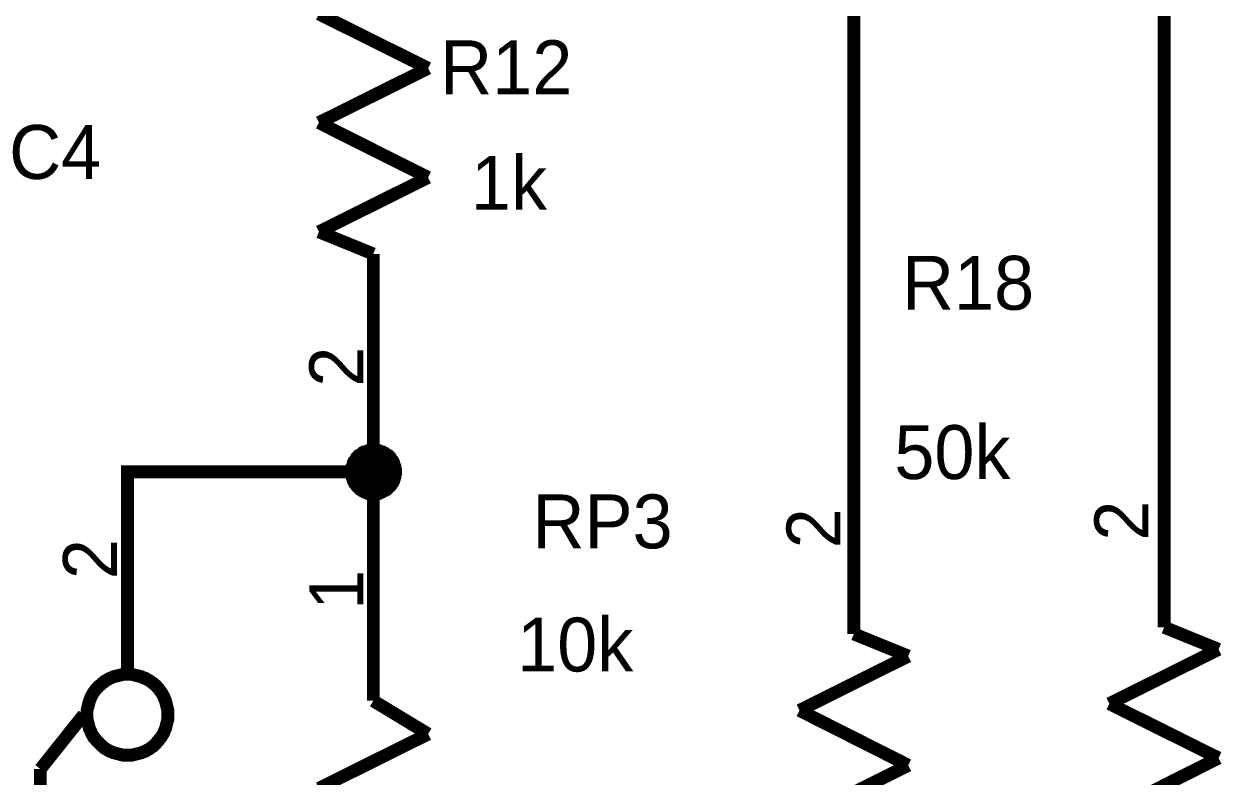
# Model space of a CAD drawing. Header units: millimetres. Extents: x 0 to 800, y 0 to 567.
# Drawn here: x 325.76 to 353.72, y 469.71 to 487.24 of the extents above; entities that cross this region are included whole.
import ezdxf

# ---------------------------------------------------------------- set-up
doc = ezdxf.new("R2010")
doc.units = ezdxf.units.MM
doc.layers.add('Sheet', color=255, linetype='Continuous')

msp = doc.modelspace()

# ---------------------------------------------------------------- linework, layer by layer
at = {"layer": 'Sheet'}
for points, const_width in [([(352.306, 478.27), (352.306, 502.248)], 0.3), ([(287.628, 499.705), (305.671, 499.705), (305.671, 499.672), (345.082, 499.672), (345.082, 499.604), (345.082, 478.113)], 0.3), ([(332.628, 487.476), (335.171, 486.21)], 0.3), ([(335.171, 486.21), (332.628, 484.944)], 0.3), ([(332.628, 484.944), (335.171, 483.668)], 0.3), ([(335.171, 483.668), (332.628, 482.402)], 0.3), ([(332.628, 482.402), (333.894, 481.887)], 0.3), ([(333.894, 481.887), (333.894, 476.814)], 0.3), ([(333.894, 481.887), (333.894, 481.125)], 0.3), ([(352.306, 473.196), (352.306, 478.27)], 0.3), ([(345.082, 473.04), (345.082, 478.113)], 0.3), ([(333.39, 476.814), (333.39, 476.836), (333.39, 476.87), (333.401, 476.892), (333.401, 476.915), (333.401, 476.937), (333.412, 476.959), (333.424, 476.993), (333.435, 477.015), (333.435, 477.038), (333.446, 477.06), (333.457, 477.071), (333.48, 477.094), (333.491, 477.116), (333.502, 477.139), (333.524, 477.15), (333.536, 477.172), (333.558, 477.183), (333.569, 477.206), (333.592, 477.217), (333.614, 477.228), (333.636, 477.251), (333.648, 477.262), (333.67, 477.273), (333.692, 477.273), (333.715, 477.284), (333.748, 477.295), (333.771, 477.307), (333.793, 477.307), (333.816, 477.307), (333.838, 477.318), (333.872, 477.318), (333.894, 477.318)], 0.3), ([(333.39, 476.814), (333.39, 476.836), (333.39, 476.87), (333.401, 476.892), (333.401, 476.915), (333.401, 476.937), (333.412, 476.959), (333.424, 476.993), (333.435, 477.015), (333.435, 477.038), (333.446, 477.06), (333.457, 477.071), (333.48, 477.094), (333.491, 477.116), (333.502, 477.139), (333.524, 477.15), (333.536, 477.172), (333.558, 477.183), (333.569, 477.206), (333.592, 477.217), (333.614, 477.228), (333.636, 477.251), (333.648, 477.262), (333.67, 477.273), (333.692, 477.273), (333.715, 477.284), (333.748, 477.295), (333.771, 477.307), (333.793, 477.307), (333.816, 477.307), (333.838, 477.318), (333.872, 477.318), (333.894, 477.318)], 0.3), ([(333.39, 476.814), (333.39, 476.836), (333.39, 476.87), (333.401, 476.892), (333.401, 476.915), (333.401, 476.937), (333.412, 476.959), (333.424, 476.993), (333.435, 477.015), (333.435, 477.038), (333.446, 477.06), (333.457, 477.071), (333.48, 477.094), (333.491, 477.116), (333.502, 477.139), (333.524, 477.15), (333.536, 477.172), (333.558, 477.183), (333.569, 477.206), (333.592, 477.217), (333.614, 477.228), (333.636, 477.251), (333.648, 477.262), (333.67, 477.273), (333.692, 477.273), (333.715, 477.284), (333.748, 477.295), (333.771, 477.307), (333.793, 477.307), (333.816, 477.307), (333.838, 477.318), (333.872, 477.318), (333.894, 477.318)], 0.3), ([(333.39, 476.814), (333.39, 476.836), (333.39, 476.87), (333.401, 476.892), (333.401, 476.915), (333.401, 476.937), (333.412, 476.959), (333.424, 476.993), (333.435, 477.015), (333.435, 477.038), (333.446, 477.06), (333.457, 477.071), (333.48, 477.094), (333.491, 477.116), (333.502, 477.139), (333.524, 477.15), (333.536, 477.172), (333.558, 477.183), (333.569, 477.206), (333.592, 477.217), (333.614, 477.228), (333.636, 477.251), (333.648, 477.262), (333.67, 477.273), (333.692, 477.273), (333.715, 477.284), (333.748, 477.295), (333.771, 477.307), (333.793, 477.307), (333.816, 477.307), (333.838, 477.318), (333.872, 477.318), (333.894, 477.318)], 0.3), ([(333.39, 476.814), (333.39, 476.836), (333.39, 476.87), (333.401, 476.892), (333.401, 476.915), (333.401, 476.937), (333.412, 476.959), (333.424, 476.993), (333.435, 477.015), (333.435, 477.038), (333.446, 477.06), (333.457, 477.071), (333.48, 477.094), (333.491, 477.116), (333.502, 477.139), (333.524, 477.15), (333.536, 477.172), (333.558, 477.183), (333.569, 477.206), (333.592, 477.217), (333.614, 477.228), (333.636, 477.251), (333.648, 477.262), (333.67, 477.273), (333.692, 477.273), (333.715, 477.284), (333.748, 477.295), (333.771, 477.307), (333.793, 477.307), (333.816, 477.307), (333.838, 477.318), (333.872, 477.318), (333.894, 477.318)], 0.3), ([(333.39, 476.814), (333.39, 476.836), (333.39, 476.87), (333.401, 476.892), (333.401, 476.915), (333.401, 476.937), (333.412, 476.959), (333.424, 476.993), (333.435, 477.015), (333.435, 477.038), (333.446, 477.06), (333.457, 477.071), (333.48, 477.094), (333.491, 477.116), (333.502, 477.139), (333.524, 477.15), (333.536, 477.172), (333.558, 477.183), (333.569, 477.206), (333.592, 477.217), (333.614, 477.228), (333.636, 477.251), (333.648, 477.262), (333.67, 477.273), (333.692, 477.273), (333.715, 477.284), (333.748, 477.295), (333.771, 477.307), (333.793, 477.307), (333.816, 477.307), (333.838, 477.318), (333.872, 477.318), (333.894, 477.318)], 0.0991), ([(333.39, 476.814), (333.39, 476.836), (333.39, 476.87), (333.401, 476.892), (333.401, 476.915), (333.401, 476.937), (333.412, 476.959), (333.424, 476.993), (333.435, 477.015), (333.435, 477.038), (333.446, 477.06), (333.457, 477.071), (333.48, 477.094), (333.491, 477.116), (333.502, 477.139), (333.524, 477.15), (333.536, 477.172), (333.558, 477.183), (333.569, 477.206), (333.592, 477.217), (333.614, 477.228), (333.636, 477.251), (333.648, 477.262), (333.67, 477.273), (333.692, 477.273), (333.715, 477.284), (333.748, 477.295), (333.771, 477.307), (333.793, 477.307), (333.816, 477.307), (333.838, 477.318), (333.872, 477.318), (333.894, 477.318)], 0.0991), ([(333.39, 476.814), (333.39, 476.836), (333.39, 476.87), (333.401, 476.892), (333.401, 476.915), (333.401, 476.937), (333.412, 476.959), (333.424, 476.993), (333.435, 477.015), (333.435, 477.038), (333.446, 477.06), (333.457, 477.071), (333.48, 477.094), (333.491, 477.116), (333.502, 477.139), (333.524, 477.15), (333.536, 477.172), (333.558, 477.183), (333.569, 477.206), (333.592, 477.217), (333.614, 477.228), (333.636, 477.251), (333.648, 477.262), (333.67, 477.273), (333.692, 477.273), (333.715, 477.284), (333.748, 477.295), (333.771, 477.307), (333.793, 477.307), (333.816, 477.307), (333.838, 477.318), (333.872, 477.318), (333.894, 477.318)], 0.0991), ([(333.39, 476.814), (333.39, 476.836), (333.39, 476.87), (333.401, 476.892), (333.401, 476.915), (333.401, 476.937), (333.412, 476.959), (333.424, 476.993), (333.435, 477.015), (333.435, 477.038), (333.446, 477.06), (333.457, 477.071), (333.48, 477.094), (333.491, 477.116), (333.502, 477.139), (333.524, 477.15), (333.536, 477.172), (333.558, 477.183), (333.569, 477.206), (333.592, 477.217), (333.614, 477.228), (333.636, 477.251), (333.648, 477.262), (333.67, 477.273), (333.692, 477.273), (333.715, 477.284), (333.748, 477.295), (333.771, 477.307), (333.793, 477.307), (333.816, 477.307), (333.838, 477.318), (333.872, 477.318), (333.894, 477.318)], 0.0991), ([(333.39, 476.814), (333.39, 476.836), (333.39, 476.87), (333.401, 476.892), (333.401, 476.915), (333.401, 476.937), (333.412, 476.959), (333.424, 476.993), (333.435, 477.015), (333.435, 477.038), (333.446, 477.06), (333.457, 477.071), (333.48, 477.094), (333.491, 477.116), (333.502, 477.139), (333.524, 477.15), (333.536, 477.172), (333.558, 477.183), (333.569, 477.206), (333.592, 477.217), (333.614, 477.228), (333.636, 477.251), (333.648, 477.262), (333.67, 477.273), (333.692, 477.273), (333.715, 477.284), (333.748, 477.295), (333.771, 477.307), (333.793, 477.307), (333.816, 477.307), (333.838, 477.318), (333.872, 477.318), (333.894, 477.318)], 0.0991), ([(333.894, 477.318), (333.894, 477.318)], 0.3), ([(333.894, 477.318), (333.916, 477.318), (333.95, 477.318), (333.972, 477.307), (333.995, 477.307), (334.028, 477.307), (334.051, 477.295), (334.073, 477.284), (334.096, 477.273), (334.118, 477.273), (334.14, 477.262), (334.163, 477.251), (334.185, 477.228), (334.208, 477.217), (334.23, 477.206), (334.241, 477.183), (334.264, 477.172), (334.275, 477.15), (334.297, 477.139), (334.308, 477.116), (334.32, 477.094), (334.331, 477.071), (334.353, 477.06), (334.364, 477.038), (334.364, 477.015), (334.375, 476.993), (334.387, 476.959), (334.398, 476.937), (334.398, 476.915), (334.398, 476.892), (334.409, 476.87), (334.409, 476.836), (334.409, 476.814)], 0.3), ([(333.894, 477.318), (333.894, 477.318)], 0.3), ([(333.894, 477.318), (333.916, 477.318), (333.95, 477.318), (333.972, 477.307), (333.995, 477.307), (334.028, 477.307), (334.051, 477.295), (334.073, 477.284), (334.096, 477.273), (334.118, 477.273), (334.14, 477.262), (334.163, 477.251), (334.185, 477.228), (334.208, 477.217), (334.23, 477.206), (334.241, 477.183), (334.264, 477.172), (334.275, 477.15), (334.297, 477.139), (334.308, 477.116), (334.32, 477.094), (334.331, 477.071), (334.353, 477.06), (334.364, 477.038), (334.364, 477.015), (334.375, 476.993), (334.387, 476.959), (334.398, 476.937), (334.398, 476.915), (334.398, 476.892), (334.409, 476.87), (334.409, 476.836), (334.409, 476.814)], 0.3), ([(333.894, 477.318), (333.894, 477.318)], 0.3), ([(333.894, 477.318), (333.916, 477.318), (333.95, 477.318), (333.972, 477.307), (333.995, 477.307), (334.028, 477.307), (334.051, 477.295), (334.073, 477.284), (334.096, 477.273), (334.118, 477.273), (334.14, 477.262), (334.163, 477.251), (334.185, 477.228), (334.208, 477.217), (334.23, 477.206), (334.241, 477.183), (334.264, 477.172), (334.275, 477.15), (334.297, 477.139), (334.308, 477.116), (334.32, 477.094), (334.331, 477.071), (334.353, 477.06), (334.364, 477.038), (334.364, 477.015), (334.375, 476.993), (334.387, 476.959), (334.398, 476.937), (334.398, 476.915), (334.398, 476.892), (334.409, 476.87), (334.409, 476.836), (334.409, 476.814)], 0.3), ([(333.894, 477.318), (333.894, 477.318)], 0.3), ([(333.894, 477.318), (333.916, 477.318), (333.95, 477.318), (333.972, 477.307), (333.995, 477.307), (334.028, 477.307), (334.051, 477.295), (334.073, 477.284), (334.096, 477.273), (334.118, 477.273), (334.14, 477.262), (334.163, 477.251), (334.185, 477.228), (334.208, 477.217), (334.23, 477.206), (334.241, 477.183), (334.264, 477.172), (334.275, 477.15), (334.297, 477.139), (334.308, 477.116), (334.32, 477.094), (334.331, 477.071), (334.353, 477.06), (334.364, 477.038), (334.364, 477.015), (334.375, 476.993), (334.387, 476.959), (334.398, 476.937), (334.398, 476.915), (334.398, 476.892), (334.409, 476.87), (334.409, 476.836), (334.409, 476.814)], 0.3), ([(333.894, 477.318), (333.894, 477.318)], 0.3), ([(333.894, 477.318), (333.916, 477.318), (333.95, 477.318), (333.972, 477.307), (333.995, 477.307), (334.028, 477.307), (334.051, 477.295), (334.073, 477.284), (334.096, 477.273), (334.118, 477.273), (334.14, 477.262), (334.163, 477.251), (334.185, 477.228), (334.208, 477.217), (334.23, 477.206), (334.241, 477.183), (334.264, 477.172), (334.275, 477.15), (334.297, 477.139), (334.308, 477.116), (334.32, 477.094), (334.331, 477.071), (334.353, 477.06), (334.364, 477.038), (334.364, 477.015), (334.375, 476.993), (334.387, 476.959), (334.398, 476.937), (334.398, 476.915), (334.398, 476.892), (334.409, 476.87), (334.409, 476.836), (334.409, 476.814)], 0.3), ([(333.894, 477.318), (333.894, 477.318)], 0.0991), ([(333.894, 477.318), (333.916, 477.318), (333.95, 477.318), (333.972, 477.307), (333.995, 477.307), (334.028, 477.307), (334.051, 477.295), (334.073, 477.284), (334.096, 477.273), (334.118, 477.273), (334.14, 477.262), (334.163, 477.251), (334.185, 477.228), (334.208, 477.217), (334.23, 477.206), (334.241, 477.183), (334.264, 477.172), (334.275, 477.15), (334.297, 477.139), (334.308, 477.116), (334.32, 477.094), (334.331, 477.071), (334.353, 477.06), (334.364, 477.038), (334.364, 477.015), (334.375, 476.993), (334.387, 476.959), (334.398, 476.937), (334.398, 476.915), (334.398, 476.892), (334.409, 476.87), (334.409, 476.836), (334.409, 476.814)], 0.0991), ([(333.894, 477.318), (333.894, 477.318)], 0.0991), ([(333.894, 477.318), (333.916, 477.318), (333.95, 477.318), (333.972, 477.307), (333.995, 477.307), (334.028, 477.307), (334.051, 477.295), (334.073, 477.284), (334.096, 477.273), (334.118, 477.273), (334.14, 477.262), (334.163, 477.251), (334.185, 477.228), (334.208, 477.217), (334.23, 477.206), (334.241, 477.183), (334.264, 477.172), (334.275, 477.15), (334.297, 477.139), (334.308, 477.116), (334.32, 477.094), (334.331, 477.071), (334.353, 477.06), (334.364, 477.038), (334.364, 477.015), (334.375, 476.993), (334.387, 476.959), (334.398, 476.937), (334.398, 476.915), (334.398, 476.892), (334.409, 476.87), (334.409, 476.836), (334.409, 476.814)], 0.0991), ([(333.894, 477.318), (333.894, 477.318)], 0.0991), ([(333.894, 477.318), (333.916, 477.318), (333.95, 477.318), (333.972, 477.307), (333.995, 477.307), (334.028, 477.307), (334.051, 477.295), (334.073, 477.284), (334.096, 477.273), (334.118, 477.273), (334.14, 477.262), (334.163, 477.251), (334.185, 477.228), (334.208, 477.217), (334.23, 477.206), (334.241, 477.183), (334.264, 477.172), (334.275, 477.15), (334.297, 477.139), (334.308, 477.116), (334.32, 477.094), (334.331, 477.071), (334.353, 477.06), (334.364, 477.038), (334.364, 477.015), (334.375, 476.993), (334.387, 476.959), (334.398, 476.937), (334.398, 476.915), (334.398, 476.892), (334.409, 476.87), (334.409, 476.836), (334.409, 476.814)], 0.0991), ([(333.894, 477.318), (333.894, 477.318)], 0.0991), ([(333.894, 477.318), (333.916, 477.318), (333.95, 477.318), (333.972, 477.307), (333.995, 477.307), (334.028, 477.307), (334.051, 477.295), (334.073, 477.284), (334.096, 477.273), (334.118, 477.273), (334.14, 477.262), (334.163, 477.251), (334.185, 477.228), (334.208, 477.217), (334.23, 477.206), (334.241, 477.183), (334.264, 477.172), (334.275, 477.15), (334.297, 477.139), (334.308, 477.116), (334.32, 477.094), (334.331, 477.071), (334.353, 477.06), (334.364, 477.038), (334.364, 477.015), (334.375, 476.993), (334.387, 476.959), (334.398, 476.937), (334.398, 476.915), (334.398, 476.892), (334.409, 476.87), (334.409, 476.836), (334.409, 476.814)], 0.0991), ([(333.894, 477.318), (333.894, 477.318)], 0.0991), ([(333.894, 477.318), (333.916, 477.318), (333.95, 477.318), (333.972, 477.307), (333.995, 477.307), (334.028, 477.307), (334.051, 477.295), (334.073, 477.284), (334.096, 477.273), (334.118, 477.273), (334.14, 477.262), (334.163, 477.251), (334.185, 477.228), (334.208, 477.217), (334.23, 477.206), (334.241, 477.183), (334.264, 477.172), (334.275, 477.15), (334.297, 477.139), (334.308, 477.116), (334.32, 477.094), (334.331, 477.071), (334.353, 477.06), (334.364, 477.038), (334.364, 477.015), (334.375, 476.993), (334.387, 476.959), (334.398, 476.937), (334.398, 476.915), (334.398, 476.892), (334.409, 476.87), (334.409, 476.836), (334.409, 476.814)], 0.0991), ([(328.171, 474.719), (328.171, 476.814), (333.894, 476.814), (333.894, 476.556)], 0.3), ([(333.894, 476.299), (333.872, 476.299), (333.838, 476.299), (333.816, 476.31), (333.793, 476.31), (333.771, 476.31), (333.748, 476.321), (333.715, 476.332), (333.692, 476.343), (333.67, 476.355), (333.648, 476.366), (333.636, 476.377), (333.614, 476.388), (333.592, 476.399), (333.569, 476.422), (333.558, 476.433), (333.536, 476.455), (333.524, 476.467), (333.502, 476.489), (333.491, 476.511), (333.48, 476.523), (333.457, 476.545), (333.446, 476.567), (333.435, 476.59), (333.435, 476.612), (333.424, 476.635), (333.412, 476.657), (333.401, 476.691), (333.401, 476.713), (333.401, 476.735), (333.39, 476.758), (333.39, 476.791), (333.39, 476.814)], 0.3), ([(333.39, 476.814), (333.39, 476.814)], 0.3), ([(333.894, 476.299), (333.872, 476.299), (333.838, 476.299), (333.816, 476.31), (333.793, 476.31), (333.771, 476.31), (333.748, 476.321), (333.715, 476.332), (333.692, 476.343), (333.67, 476.355), (333.648, 476.366), (333.636, 476.377), (333.614, 476.388), (333.592, 476.399), (333.569, 476.422), (333.558, 476.433), (333.536, 476.455), (333.524, 476.467), (333.502, 476.489), (333.491, 476.511), (333.48, 476.523), (333.457, 476.545), (333.446, 476.567), (333.435, 476.59), (333.435, 476.612), (333.424, 476.635), (333.412, 476.657), (333.401, 476.691), (333.401, 476.713), (333.401, 476.735), (333.39, 476.758), (333.39, 476.791), (333.39, 476.814)], 0.3), ([(333.39, 476.814), (333.39, 476.814)], 0.3), ([(333.894, 476.299), (333.872, 476.299), (333.838, 476.299), (333.816, 476.31), (333.793, 476.31), (333.771, 476.31), (333.748, 476.321), (333.715, 476.332), (333.692, 476.343), (333.67, 476.355), (333.648, 476.366), (333.636, 476.377), (333.614, 476.388), (333.592, 476.399), (333.569, 476.422), (333.558, 476.433), (333.536, 476.455), (333.524, 476.467), (333.502, 476.489), (333.491, 476.511), (333.48, 476.523), (333.457, 476.545), (333.446, 476.567), (333.435, 476.59), (333.435, 476.612), (333.424, 476.635), (333.412, 476.657), (333.401, 476.691), (333.401, 476.713), (333.401, 476.735), (333.39, 476.758), (333.39, 476.791), (333.39, 476.814)], 0.3), ([(333.39, 476.814), (333.39, 476.814)], 0.3), ([(333.894, 476.299), (333.872, 476.299), (333.838, 476.299), (333.816, 476.31), (333.793, 476.31), (333.771, 476.31), (333.748, 476.321), (333.715, 476.332), (333.692, 476.343), (333.67, 476.355), (333.648, 476.366), (333.636, 476.377), (333.614, 476.388), (333.592, 476.399), (333.569, 476.422), (333.558, 476.433), (333.536, 476.455), (333.524, 476.467), (333.502, 476.489), (333.491, 476.511), (333.48, 476.523), (333.457, 476.545), (333.446, 476.567), (333.435, 476.59), (333.435, 476.612), (333.424, 476.635), (333.412, 476.657), (333.401, 476.691), (333.401, 476.713), (333.401, 476.735), (333.39, 476.758), (333.39, 476.791), (333.39, 476.814)], 0.3), ([(333.39, 476.814), (333.39, 476.814)], 0.3), ([(333.894, 476.299), (333.872, 476.299), (333.838, 476.299), (333.816, 476.31), (333.793, 476.31), (333.771, 476.31), (333.748, 476.321), (333.715, 476.332), (333.692, 476.343), (333.67, 476.355), (333.648, 476.366), (333.636, 476.377), (333.614, 476.388), (333.592, 476.399), (333.569, 476.422), (333.558, 476.433), (333.536, 476.455), (333.524, 476.467), (333.502, 476.489), (333.491, 476.511), (333.48, 476.523), (333.457, 476.545), (333.446, 476.567), (333.435, 476.59), (333.435, 476.612), (333.424, 476.635), (333.412, 476.657), (333.401, 476.691), (333.401, 476.713), (333.401, 476.735), (333.39, 476.758), (333.39, 476.791), (333.39, 476.814)], 0.3), ([(333.39, 476.814), (333.39, 476.814)], 0.3), ([(333.894, 476.299), (333.872, 476.299), (333.838, 476.299), (333.816, 476.31), (333.793, 476.31), (333.771, 476.31), (333.748, 476.321), (333.715, 476.332), (333.692, 476.343), (333.67, 476.355), (333.648, 476.366), (333.636, 476.377), (333.614, 476.388), (333.592, 476.399), (333.569, 476.422), (333.558, 476.433), (333.536, 476.455), (333.524, 476.467), (333.502, 476.489), (333.491, 476.511), (333.48, 476.523), (333.457, 476.545), (333.446, 476.567), (333.435, 476.59), (333.435, 476.612), (333.424, 476.635), (333.412, 476.657), (333.401, 476.691), (333.401, 476.713), (333.401, 476.735), (333.39, 476.758), (333.39, 476.791), (333.39, 476.814)], 0.0991), ([(333.39, 476.814), (333.39, 476.814)], 0.0991), ([(333.894, 476.299), (333.872, 476.299), (333.838, 476.299), (333.816, 476.31), (333.793, 476.31), (333.771, 476.31), (333.748, 476.321), (333.715, 476.332), (333.692, 476.343), (333.67, 476.355), (333.648, 476.366), (333.636, 476.377), (333.614, 476.388), (333.592, 476.399), (333.569, 476.422), (333.558, 476.433), (333.536, 476.455), (333.524, 476.467), (333.502, 476.489), (333.491, 476.511), (333.48, 476.523), (333.457, 476.545), (333.446, 476.567), (333.435, 476.59), (333.435, 476.612), (333.424, 476.635), (333.412, 476.657), (333.401, 476.691), (333.401, 476.713), (333.401, 476.735), (333.39, 476.758), (333.39, 476.791), (333.39, 476.814)], 0.0991), ([(333.39, 476.814), (333.39, 476.814)], 0.0991), ([(333.894, 476.299), (333.872, 476.299), (333.838, 476.299), (333.816, 476.31), (333.793, 476.31), (333.771, 476.31), (333.748, 476.321), (333.715, 476.332), (333.692, 476.343), (333.67, 476.355), (333.648, 476.366), (333.636, 476.377), (333.614, 476.388), (333.592, 476.399), (333.569, 476.422), (333.558, 476.433), (333.536, 476.455), (333.524, 476.467), (333.502, 476.489), (333.491, 476.511), (333.48, 476.523), (333.457, 476.545), (333.446, 476.567), (333.435, 476.59), (333.435, 476.612), (333.424, 476.635), (333.412, 476.657), (333.401, 476.691), (333.401, 476.713), (333.401, 476.735), (333.39, 476.758), (333.39, 476.791), (333.39, 476.814)], 0.0991), ([(333.39, 476.814), (333.39, 476.814)], 0.0991), ([(333.894, 476.299), (333.872, 476.299), (333.838, 476.299), (333.816, 476.31), (333.793, 476.31), (333.771, 476.31), (333.748, 476.321), (333.715, 476.332), (333.692, 476.343), (333.67, 476.355), (333.648, 476.366), (333.636, 476.377), (333.614, 476.388), (333.592, 476.399), (333.569, 476.422), (333.558, 476.433), (333.536, 476.455), (333.524, 476.467), (333.502, 476.489), (333.491, 476.511), (333.48, 476.523), (333.457, 476.545), (333.446, 476.567), (333.435, 476.59), (333.435, 476.612), (333.424, 476.635), (333.412, 476.657), (333.401, 476.691), (333.401, 476.713), (333.401, 476.735), (333.39, 476.758), (333.39, 476.791), (333.39, 476.814)], 0.0991), ([(333.39, 476.814), (333.39, 476.814)], 0.0991), ([(333.894, 476.299), (333.872, 476.299), (333.838, 476.299), (333.816, 476.31), (333.793, 476.31), (333.771, 476.31), (333.748, 476.321), (333.715, 476.332), (333.692, 476.343), (333.67, 476.355), (333.648, 476.366), (333.636, 476.377), (333.614, 476.388), (333.592, 476.399), (333.569, 476.422), (333.558, 476.433), (333.536, 476.455), (333.524, 476.467), (333.502, 476.489), (333.491, 476.511), (333.48, 476.523), (333.457, 476.545), (333.446, 476.567), (333.435, 476.59), (333.435, 476.612), (333.424, 476.635), (333.412, 476.657), (333.401, 476.691), (333.401, 476.713), (333.401, 476.735), (333.39, 476.758), (333.39, 476.791), (333.39, 476.814)], 0.0991), ([(333.39, 476.814), (333.39, 476.814)], 0.0991), ([(334.409, 476.814), (334.409, 476.791), (334.409, 476.758), (334.398, 476.735), (334.398, 476.713), (334.398, 476.691), (334.387, 476.657), (334.375, 476.635), (334.364, 476.612), (334.364, 476.59), (334.353, 476.567), (334.331, 476.545), (334.32, 476.523), (334.308, 476.511), (334.297, 476.489), (334.275, 476.467), (334.264, 476.455), (334.241, 476.433), (334.23, 476.422), (334.208, 476.399), (334.185, 476.388), (334.163, 476.377), (334.14, 476.366), (334.118, 476.355), (334.096, 476.343), (334.073, 476.332), (334.051, 476.321), (334.028, 476.31), (333.995, 476.31), (333.972, 476.31), (333.95, 476.299), (333.916, 476.299), (333.894, 476.299)], 0.3), ([(334.409, 476.814), (334.409, 476.791), (334.409, 476.758), (334.398, 476.735), (334.398, 476.713), (334.398, 476.691), (334.387, 476.657), (334.375, 476.635), (334.364, 476.612), (334.364, 476.59), (334.353, 476.567), (334.331, 476.545), (334.32, 476.523), (334.308, 476.511), (334.297, 476.489), (334.275, 476.467), (334.264, 476.455), (334.241, 476.433), (334.23, 476.422), (334.208, 476.399), (334.185, 476.388), (334.163, 476.377), (334.14, 476.366), (334.118, 476.355), (334.096, 476.343), (334.073, 476.332), (334.051, 476.321), (334.028, 476.31), (333.995, 476.31), (333.972, 476.31), (333.95, 476.299), (333.916, 476.299), (333.894, 476.299)], 0.3), ([(334.409, 476.814), (334.409, 476.791), (334.409, 476.758), (334.398, 476.735), (334.398, 476.713), (334.398, 476.691), (334.387, 476.657), (334.375, 476.635), (334.364, 476.612), (334.364, 476.59), (334.353, 476.567), (334.331, 476.545), (334.32, 476.523), (334.308, 476.511), (334.297, 476.489), (334.275, 476.467), (334.264, 476.455), (334.241, 476.433), (334.23, 476.422), (334.208, 476.399), (334.185, 476.388), (334.163, 476.377), (334.14, 476.366), (334.118, 476.355), (334.096, 476.343), (334.073, 476.332), (334.051, 476.321), (334.028, 476.31), (333.995, 476.31), (333.972, 476.31), (333.95, 476.299), (333.916, 476.299), (333.894, 476.299)], 0.3), ([(334.409, 476.814), (334.409, 476.791), (334.409, 476.758), (334.398, 476.735), (334.398, 476.713), (334.398, 476.691), (334.387, 476.657), (334.375, 476.635), (334.364, 476.612), (334.364, 476.59), (334.353, 476.567), (334.331, 476.545), (334.32, 476.523), (334.308, 476.511), (334.297, 476.489), (334.275, 476.467), (334.264, 476.455), (334.241, 476.433), (334.23, 476.422), (334.208, 476.399), (334.185, 476.388), (334.163, 476.377), (334.14, 476.366), (334.118, 476.355), (334.096, 476.343), (334.073, 476.332), (334.051, 476.321), (334.028, 476.31), (333.995, 476.31), (333.972, 476.31), (333.95, 476.299), (333.916, 476.299), (333.894, 476.299)], 0.3), ([(334.409, 476.814), (334.409, 476.791), (334.409, 476.758), (334.398, 476.735), (334.398, 476.713), (334.398, 476.691), (334.387, 476.657), (334.375, 476.635), (334.364, 476.612), (334.364, 476.59), (334.353, 476.567), (334.331, 476.545), (334.32, 476.523), (334.308, 476.511), (334.297, 476.489), (334.275, 476.467), (334.264, 476.455), (334.241, 476.433), (334.23, 476.422), (334.208, 476.399), (334.185, 476.388), (334.163, 476.377), (334.14, 476.366), (334.118, 476.355), (334.096, 476.343), (334.073, 476.332), (334.051, 476.321), (334.028, 476.31), (333.995, 476.31), (333.972, 476.31), (333.95, 476.299), (333.916, 476.299), (333.894, 476.299)], 0.3), ([(333.894, 471.483), (333.894, 476.556)], 0.3), ([(334.409, 476.814), (334.409, 476.791), (334.409, 476.758), (334.398, 476.735), (334.398, 476.713), (334.398, 476.691), (334.387, 476.657), (334.375, 476.635), (334.364, 476.612), (334.364, 476.59), (334.353, 476.567), (334.331, 476.545), (334.32, 476.523), (334.308, 476.511), (334.297, 476.489), (334.275, 476.467), (334.264, 476.455), (334.241, 476.433), (334.23, 476.422), (334.208, 476.399), (334.185, 476.388), (334.163, 476.377), (334.14, 476.366), (334.118, 476.355), (334.096, 476.343), (334.073, 476.332), (334.051, 476.321), (334.028, 476.31), (333.995, 476.31), (333.972, 476.31), (333.95, 476.299), (333.916, 476.299), (333.894, 476.299)], 0.0991), ([(334.409, 476.814), (334.409, 476.791), (334.409, 476.758), (334.398, 476.735), (334.398, 476.713), (334.398, 476.691), (334.387, 476.657), (334.375, 476.635), (334.364, 476.612), (334.364, 476.59), (334.353, 476.567), (334.331, 476.545), (334.32, 476.523), (334.308, 476.511), (334.297, 476.489), (334.275, 476.467), (334.264, 476.455), (334.241, 476.433), (334.23, 476.422), (334.208, 476.399), (334.185, 476.388), (334.163, 476.377), (334.14, 476.366), (334.118, 476.355), (334.096, 476.343), (334.073, 476.332), (334.051, 476.321), (334.028, 476.31), (333.995, 476.31), (333.972, 476.31), (333.95, 476.299), (333.916, 476.299), (333.894, 476.299)], 0.0991), ([(334.409, 476.814), (334.409, 476.791), (334.409, 476.758), (334.398, 476.735), (334.398, 476.713), (334.398, 476.691), (334.387, 476.657), (334.375, 476.635), (334.364, 476.612), (334.364, 476.59), (334.353, 476.567), (334.331, 476.545), (334.32, 476.523), (334.308, 476.511), (334.297, 476.489), (334.275, 476.467), (334.264, 476.455), (334.241, 476.433), (334.23, 476.422), (334.208, 476.399), (334.185, 476.388), (334.163, 476.377), (334.14, 476.366), (334.118, 476.355), (334.096, 476.343), (334.073, 476.332), (334.051, 476.321), (334.028, 476.31), (333.995, 476.31), (333.972, 476.31), (333.95, 476.299), (333.916, 476.299), (333.894, 476.299)], 0.0991), ([(334.409, 476.814), (334.409, 476.791), (334.409, 476.758), (334.398, 476.735), (334.398, 476.713), (334.398, 476.691), (334.387, 476.657), (334.375, 476.635), (334.364, 476.612), (334.364, 476.59), (334.353, 476.567), (334.331, 476.545), (334.32, 476.523), (334.308, 476.511), (334.297, 476.489), (334.275, 476.467), (334.264, 476.455), (334.241, 476.433), (334.23, 476.422), (334.208, 476.399), (334.185, 476.388), (334.163, 476.377), (334.14, 476.366), (334.118, 476.355), (334.096, 476.343), (334.073, 476.332), (334.051, 476.321), (334.028, 476.31), (333.995, 476.31), (333.972, 476.31), (333.95, 476.299), (333.916, 476.299), (333.894, 476.299)], 0.0991), ([(334.409, 476.814), (334.409, 476.791), (334.409, 476.758), (334.398, 476.735), (334.398, 476.713), (334.398, 476.691), (334.387, 476.657), (334.375, 476.635), (334.364, 476.612), (334.364, 476.59), (334.353, 476.567), (334.331, 476.545), (334.32, 476.523), (334.308, 476.511), (334.297, 476.489), (334.275, 476.467), (334.264, 476.455), (334.241, 476.433), (334.23, 476.422), (334.208, 476.399), (334.185, 476.388), (334.163, 476.377), (334.14, 476.366), (334.118, 476.355), (334.096, 476.343), (334.073, 476.332), (334.051, 476.321), (334.028, 476.31), (333.995, 476.31), (333.972, 476.31), (333.95, 476.299), (333.916, 476.299), (333.894, 476.299)], 0.0991), ([(334.409, 476.814), (334.409, 476.814), (334.409, 476.814), (334.409, 476.814), (334.409, 476.814), (334.409, 476.814), (334.409, 476.814), (334.409, 476.814), (334.409, 476.814), (334.409, 476.814), (334.409, 476.814), (334.409, 476.814), (334.409, 476.814), (334.409, 476.814), (334.409, 476.814), (334.409, 476.814), (334.409, 476.814), (334.409, 476.814), (334.409, 476.814), (334.409, 476.814), (334.409, 476.814), (334.409, 476.814), (334.409, 476.814), (334.409, 476.814), (334.409, 476.814), (334.409, 476.814), (334.409, 476.814), (334.409, 476.814), (334.409, 476.814), (334.409, 476.814), (334.409, 476.814), (334.409, 476.814), (334.409, 476.814)], 0.3), ([(334.409, 476.814), (334.409, 476.814)], 0.3), ([(334.409, 476.814), (334.409, 476.814), (334.409, 476.814), (334.409, 476.814), (334.409, 476.814), (334.409, 476.814), (334.409, 476.814), (334.409, 476.814), (334.409, 476.814), (334.409, 476.814), (334.409, 476.814), (334.409, 476.814), (334.409, 476.814), (334.409, 476.814), (334.409, 476.814), (334.409, 476.814), (334.409, 476.814), (334.409, 476.814), (334.409, 476.814), (334.409, 476.814), (334.409, 476.814), (334.409, 476.814), (334.409, 476.814), (334.409, 476.814), (334.409, 476.814), (334.409, 476.814), (334.409, 476.814), (334.409, 476.814), (334.409, 476.814), (334.409, 476.814), (334.409, 476.814), (334.409, 476.814), (334.409, 476.814)], 0.3), ([(334.409, 476.814), (334.409, 476.814)], 0.3), ([(334.409, 476.814), (334.409, 476.814), (334.409, 476.814), (334.409, 476.814), (334.409, 476.814), (334.409, 476.814), (334.409, 476.814), (334.409, 476.814), (334.409, 476.814), (334.409, 476.814), (334.409, 476.814), (334.409, 476.814), (334.409, 476.814), (334.409, 476.814), (334.409, 476.814), (334.409, 476.814), (334.409, 476.814), (334.409, 476.814), (334.409, 476.814), (334.409, 476.814), (334.409, 476.814), (334.409, 476.814), (334.409, 476.814), (334.409, 476.814), (334.409, 476.814), (334.409, 476.814), (334.409, 476.814), (334.409, 476.814), (334.409, 476.814), (334.409, 476.814), (334.409, 476.814), (334.409, 476.814), (334.409, 476.814)], 0.3), ([(334.409, 476.814), (334.409, 476.814)], 0.3), ([(334.409, 476.814), (334.409, 476.814), (334.409, 476.814), (334.409, 476.814), (334.409, 476.814), (334.409, 476.814), (334.409, 476.814), (334.409, 476.814), (334.409, 476.814), (334.409, 476.814), (334.409, 476.814), (334.409, 476.814), (334.409, 476.814), (334.409, 476.814), (334.409, 476.814), (334.409, 476.814), (334.409, 476.814), (334.409, 476.814), (334.409, 476.814), (334.409, 476.814), (334.409, 476.814), (334.409, 476.814), (334.409, 476.814), (334.409, 476.814), (334.409, 476.814), (334.409, 476.814), (334.409, 476.814), (334.409, 476.814), (334.409, 476.814), (334.409, 476.814), (334.409, 476.814), (334.409, 476.814), (334.409, 476.814)], 0.3), ([(334.409, 476.814), (334.409, 476.814)], 0.3), ([(334.409, 476.814), (334.409, 476.814), (334.409, 476.814), (334.409, 476.814), (334.409, 476.814), (334.409, 476.814), (334.409, 476.814), (334.409, 476.814), (334.409, 476.814), (334.409, 476.814), (334.409, 476.814), (334.409, 476.814), (334.409, 476.814), (334.409, 476.814), (334.409, 476.814), (334.409, 476.814), (334.409, 476.814), (334.409, 476.814), (334.409, 476.814), (334.409, 476.814), (334.409, 476.814), (334.409, 476.814), (334.409, 476.814), (334.409, 476.814), (334.409, 476.814), (334.409, 476.814), (334.409, 476.814), (334.409, 476.814), (334.409, 476.814), (334.409, 476.814), (334.409, 476.814), (334.409, 476.814), (334.409, 476.814)], 0.3), ([(334.409, 476.814), (334.409, 476.814)], 0.3), ([(334.409, 476.814), (334.409, 476.814), (334.409, 476.814), (334.409, 476.814), (334.409, 476.814), (334.409, 476.814), (334.409, 476.814), (334.409, 476.814), (334.409, 476.814), (334.409, 476.814), (334.409, 476.814), (334.409, 476.814), (334.409, 476.814), (334.409, 476.814), (334.409, 476.814), (334.409, 476.814), (334.409, 476.814), (334.409, 476.814), (334.409, 476.814), (334.409, 476.814), (334.409, 476.814), (334.409, 476.814), (334.409, 476.814), (334.409, 476.814), (334.409, 476.814), (334.409, 476.814), (334.409, 476.814), (334.409, 476.814), (334.409, 476.814), (334.409, 476.814), (334.409, 476.814), (334.409, 476.814), (334.409, 476.814)], 0.0991), ([(334.409, 476.814), (334.409, 476.814)], 0.0991), ([(334.409, 476.814), (334.409, 476.814), (334.409, 476.814), (334.409, 476.814), (334.409, 476.814), (334.409, 476.814), (334.409, 476.814), (334.409, 476.814), (334.409, 476.814), (334.409, 476.814), (334.409, 476.814), (334.409, 476.814), (334.409, 476.814), (334.409, 476.814), (334.409, 476.814), (334.409, 476.814), (334.409, 476.814), (334.409, 476.814), (334.409, 476.814), (334.409, 476.814), (334.409, 476.814), (334.409, 476.814), (334.409, 476.814), (334.409, 476.814), (334.409, 476.814), (334.409, 476.814), (334.409, 476.814), (334.409, 476.814), (334.409, 476.814), (334.409, 476.814), (334.409, 476.814), (334.409, 476.814), (334.409, 476.814)], 0.0991), ([(334.409, 476.814), (334.409, 476.814)], 0.0991), ([(334.409, 476.814), (334.409, 476.814), (334.409, 476.814), (334.409, 476.814), (334.409, 476.814), (334.409, 476.814), (334.409, 476.814), (334.409, 476.814), (334.409, 476.814), (334.409, 476.814), (334.409, 476.814), (334.409, 476.814), (334.409, 476.814), (334.409, 476.814), (334.409, 476.814), (334.409, 476.814), (334.409, 476.814), (334.409, 476.814), (334.409, 476.814), (334.409, 476.814), (334.409, 476.814), (334.409, 476.814), (334.409, 476.814), (334.409, 476.814), (334.409, 476.814), (334.409, 476.814), (334.409, 476.814), (334.409, 476.814), (334.409, 476.814), (334.409, 476.814), (334.409, 476.814), (334.409, 476.814), (334.409, 476.814)], 0.0991), ([(334.409, 476.814), (334.409, 476.814)], 0.0991), ([(334.409, 476.814), (334.409, 476.814), (334.409, 476.814), (334.409, 476.814), (334.409, 476.814), (334.409, 476.814), (334.409, 476.814), (334.409, 476.814), (334.409, 476.814), (334.409, 476.814), (334.409, 476.814), (334.409, 476.814), (334.409, 476.814), (334.409, 476.814), (334.409, 476.814), (334.409, 476.814), (334.409, 476.814), (334.409, 476.814), (334.409, 476.814), (334.409, 476.814), (334.409, 476.814), (334.409, 476.814), (334.409, 476.814), (334.409, 476.814), (334.409, 476.814), (334.409, 476.814), (334.409, 476.814), (334.409, 476.814), (334.409, 476.814), (334.409, 476.814), (334.409, 476.814), (334.409, 476.814), (334.409, 476.814)], 0.0991), ([(334.409, 476.814), (334.409, 476.814)], 0.0991), ([(334.409, 476.814), (334.409, 476.814), (334.409, 476.814), (334.409, 476.814), (334.409, 476.814), (334.409, 476.814), (334.409, 476.814), (334.409, 476.814), (334.409, 476.814), (334.409, 476.814), (334.409, 476.814), (334.409, 476.814), (334.409, 476.814), (334.409, 476.814), (334.409, 476.814), (334.409, 476.814), (334.409, 476.814), (334.409, 476.814), (334.409, 476.814), (334.409, 476.814), (334.409, 476.814), (334.409, 476.814), (334.409, 476.814), (334.409, 476.814), (334.409, 476.814), (334.409, 476.814), (334.409, 476.814), (334.409, 476.814), (334.409, 476.814), (334.409, 476.814), (334.409, 476.814), (334.409, 476.814), (334.409, 476.814)], 0.0991), ([(334.409, 476.814), (334.409, 476.814)], 0.0991), ([(328.171, 472.222), (328.171, 474.719)], 0.3), ([(345.082, 473.04), (345.082, 473.801)], 0.3), ([(352.306, 473.196), (352.306, 473.958)], 0.3), ([(353.572, 472.681), (352.306, 473.196)], 0.3), ([(346.348, 472.524), (345.082, 473.04)], 0.3), ([(351.029, 471.416), (353.572, 472.681)], 0.3), ([(343.817, 471.259), (346.348, 472.524)], 0.3), ([(327.23, 471.158), (327.23, 471.203), (327.23, 471.259), (327.241, 471.304), (327.253, 471.348), (327.264, 471.393), (327.275, 471.438), (327.286, 471.483), (327.309, 471.528), (327.32, 471.572), (327.342, 471.606), (327.365, 471.651), (327.387, 471.684), (327.421, 471.729), (327.443, 471.763), (327.477, 471.796), (327.51, 471.83), (327.544, 471.852), (327.577, 471.886), (327.611, 471.908), (327.645, 471.942), (327.689, 471.964), (327.723, 471.987), (327.768, 472.009), (327.801, 472.02), (327.846, 472.043), (327.891, 472.054), (327.936, 472.065), (327.981, 472.076), (328.025, 472.088), (328.07, 472.099), (328.126, 472.099), (328.171, 472.099)], 0.3), ([(328.171, 472.099), (328.126, 472.099), (328.07, 472.099), (328.025, 472.088), (327.981, 472.076), (327.936, 472.065), (327.891, 472.054), (327.846, 472.043), (327.801, 472.02), (327.768, 472.009), (327.723, 471.987), (327.689, 471.964), (327.645, 471.942), (327.611, 471.908), (327.577, 471.886), (327.544, 471.852), (327.51, 471.83), (327.477, 471.796), (327.443, 471.763), (327.421, 471.729), (327.387, 471.684), (327.365, 471.651), (327.342, 471.606), (327.32, 471.572), (327.309, 471.528), (327.286, 471.483), (327.275, 471.438), (327.264, 471.393), (327.253, 471.348), (327.241, 471.304), (327.23, 471.259), (327.23, 471.203), (327.23, 471.158)], 0.3), ([(328.171, 472.099), (328.216, 472.099), (328.272, 472.099), (328.317, 472.088), (328.361, 472.076), (328.406, 472.065), (328.451, 472.054), (328.496, 472.043), (328.541, 472.02), (328.585, 472.009), (328.619, 471.987), (328.664, 471.964), (328.697, 471.942), (328.742, 471.908), (328.776, 471.886), (328.809, 471.852), (328.843, 471.83), (328.865, 471.796), (328.899, 471.763), (328.921, 471.729), (328.955, 471.684), (328.977, 471.651), (329, 471.606), (329.022, 471.572), (329.033, 471.528), (329.056, 471.483), (329.067, 471.438), (329.078, 471.393), (329.089, 471.348), (329.1, 471.304), (329.112, 471.259), (329.112, 471.203), (329.112, 471.158)], 0.3), ([(329.112, 471.158), (329.112, 471.203), (329.112, 471.259), (329.1, 471.304), (329.089, 471.348), (329.078, 471.393), (329.067, 471.438), (329.056, 471.483), (329.033, 471.528), (329.022, 471.572), (329, 471.606), (328.977, 471.651), (328.955, 471.684), (328.921, 471.729), (328.899, 471.763), (328.865, 471.796), (328.843, 471.83), (328.809, 471.852), (328.776, 471.886), (328.742, 471.908), (328.697, 471.942), (328.664, 471.964), (328.619, 471.987), (328.585, 472.009), (328.541, 472.02), (328.496, 472.043), (328.451, 472.054), (328.406, 472.065), (328.361, 472.076), (328.317, 472.088), (328.272, 472.099), (328.216, 472.099), (328.171, 472.099)], 0.3), ([(333.894, 471.483), (335.171, 470.71)], 0.3), ([(346.348, 469.982), (343.817, 471.259)], 0.3), ([(353.572, 470.15), (351.029, 471.416)], 0.3), ([(326.144, 469.893), (327.152, 471.158)], 0.3), ([(328.171, 470.217), (328.126, 470.217), (328.07, 470.217), (328.025, 470.228), (327.981, 470.24), (327.936, 470.251), (327.891, 470.262), (327.846, 470.273), (327.801, 470.296), (327.768, 470.307), (327.723, 470.329), (327.689, 470.352), (327.645, 470.374), (327.611, 470.408), (327.577, 470.43), (327.544, 470.464), (327.51, 470.497), (327.477, 470.531), (327.443, 470.564), (327.421, 470.598), (327.387, 470.632), (327.365, 470.676), (327.342, 470.71), (327.32, 470.755), (327.309, 470.788), (327.286, 470.833), (327.275, 470.878), (327.264, 470.923), (327.253, 470.968), (327.241, 471.012), (327.23, 471.057), (327.23, 471.113), (327.23, 471.158)], 0.3), ([(327.23, 471.158), (327.23, 471.158)], 0.3), ([(327.23, 471.158), (327.23, 471.113), (327.23, 471.057), (327.241, 471.012), (327.253, 470.968), (327.264, 470.923), (327.275, 470.878), (327.286, 470.833), (327.309, 470.788), (327.32, 470.755), (327.342, 470.71), (327.365, 470.676), (327.387, 470.632), (327.421, 470.598), (327.443, 470.564), (327.477, 470.531), (327.51, 470.497), (327.544, 470.464), (327.577, 470.43), (327.611, 470.408), (327.645, 470.374), (327.689, 470.352), (327.723, 470.329), (327.768, 470.307), (327.801, 470.296), (327.846, 470.273), (327.891, 470.262), (327.936, 470.251), (327.981, 470.24), (328.025, 470.228), (328.07, 470.217), (328.126, 470.217), (328.171, 470.217)], 0.3), ([(329.112, 471.158), (329.112, 471.113), (329.112, 471.057), (329.1, 471.012), (329.089, 470.968), (329.078, 470.923), (329.067, 470.878), (329.056, 470.833), (329.033, 470.788), (329.022, 470.755), (329, 470.71), (328.977, 470.676), (328.955, 470.632), (328.921, 470.598), (328.899, 470.564), (328.865, 470.531), (328.843, 470.497), (328.809, 470.464), (328.776, 470.43), (328.742, 470.408), (328.697, 470.374), (328.664, 470.352), (328.619, 470.329), (328.585, 470.307), (328.541, 470.296), (328.496, 470.273), (328.451, 470.262), (328.406, 470.251), (328.361, 470.24), (328.317, 470.228), (328.272, 470.217), (328.216, 470.217), (328.171, 470.217)], 0.3), ([(328.171, 470.217), (328.216, 470.217), (328.272, 470.217), (328.317, 470.228), (328.361, 470.24), (328.406, 470.251), (328.451, 470.262), (328.496, 470.273), (328.541, 470.296), (328.585, 470.307), (328.619, 470.329), (328.664, 470.352), (328.697, 470.374), (328.742, 470.408), (328.776, 470.43), (328.809, 470.464), (328.843, 470.497), (328.865, 470.531), (328.899, 470.564), (328.921, 470.598), (328.955, 470.632), (328.977, 470.676), (329, 470.71), (329.022, 470.755), (329.033, 470.788), (329.056, 470.833), (329.067, 470.878), (329.078, 470.923), (329.089, 470.968), (329.1, 471.012), (329.112, 471.057), (329.112, 471.113), (329.112, 471.158)], 0.3), ([(329.112, 471.158), (329.112, 471.158), (329.112, 471.158), (329.112, 471.158), (329.112, 471.158), (329.112, 471.158), (329.112, 471.158), (329.112, 471.158), (329.112, 471.158), (329.112, 471.158), (329.112, 471.158), (329.112, 471.158), (329.112, 471.158), (329.112, 471.158), (329.112, 471.158), (329.112, 471.158), (329.112, 471.158), (329.112, 471.158), (329.112, 471.158), (329.112, 471.158), (329.112, 471.158), (329.112, 471.158), (329.112, 471.158), (329.112, 471.158), (329.112, 471.158), (329.112, 471.158), (329.112, 471.158), (329.112, 471.158), (329.112, 471.158), (329.112, 471.158), (329.112, 471.158), (329.112, 471.158), (329.112, 471.158)], 0.3), ([(329.112, 471.158), (329.112, 471.158)], 0.3), ([(335.171, 470.71), (332.628, 469.445)], 0.3), ([(351.029, 468.873), (353.572, 470.15)], 0.3), ([(326.144, 467.35), (326.144, 469.893)], 0.3), ([(343.817, 468.717), (346.348, 469.982)], 0.3)]:
    msp.add_lwpolyline(points, dxfattribs=dict(at, const_width=const_width))
at = {"layer": 'Sheet', "const_width": 0.508}
msp.add_lwpolyline([(333.64, 476.82, 1), (334.148, 476.82, 1)], format="xyb", close=True, dxfattribs=at)

# ---------------------------------------------------------------- texts
at = {"layer": 'Sheet'}
for s, p in [('R12', (335.451, 485.605)), ('C4', (325.416, 483.634)), ('1k', (336.167, 482.917)), ('R18', (346.202, 480.588)), ('50k', (346.023, 476.646)), ('RP3', (337.601, 475.033)), ('10k', (337.243, 472.166))]:
    msp.add_text(s, height=1.2543, dxfattribs=at).set_placement(p)
for s, p in [('2', (333.659, 478.796)), ('2', (344.769, 475.033)), ('2', (351.936, 475.212)), ('2', (327.925, 474.316)), ('1', (333.659, 473.6))]:
    msp.add_text(s, height=1.254, rotation=90, dxfattribs=at).set_placement(p)

doc.saveas('drawing.dxf')
